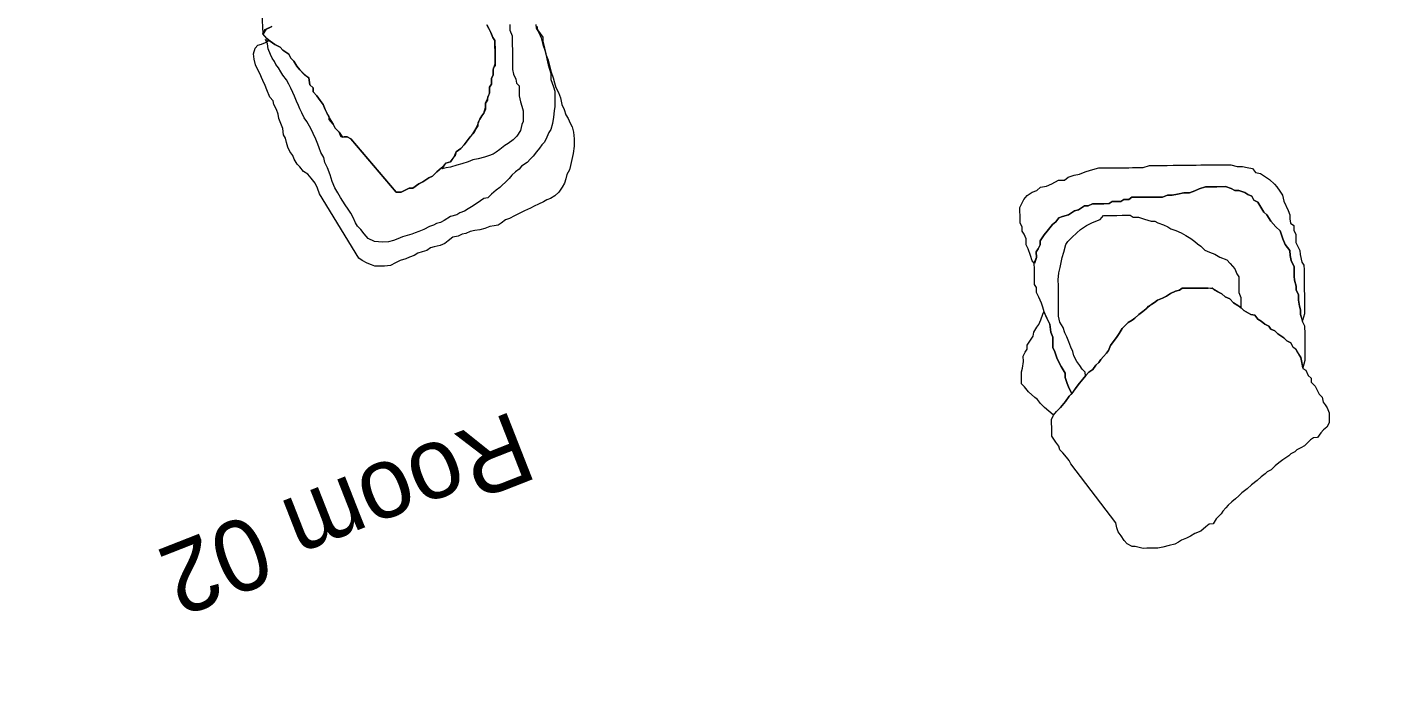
# Model space of a CAD drawing. Header units: millimetres. Extents: x -3113 to 15022, y -19591 to 4665.
# Drawn here: x 2219 to 3356, y -4017 to -3452 of the extents above; entities that cross this region are included whole.
import ezdxf

# ---------------------------------------------------------------- set-up
doc = ezdxf.new("R2010")
doc.units = ezdxf.units.MM
doc.header["$XCLIPFRAME"] = 2
doc.layers.add('0A-anno', color=6, linetype='Continuous', lineweight=13)
doc.layers.add('0A-detail', color=7, linetype='Continuous', lineweight=18)
doc.styles.add('Annotative', font='Akzidenz-grotesk-roman.ttf')
picture_1 = doc.add_image_def('image1.tif', size_in_pixel=(6668, 8809))

msp = doc.modelspace()

# ---------------------------------------------------------------- linework, layer by layer
at = {"layer": '0A-detail'}
for points in [[(2425.2, -3452), (2420.6, -3454.1), (2418.1, -3458), (2417, -3435.5)], [(2647.8, -3450.2), (2648.1, -3453.2), (2650.3, -3456.9), (2652.3, -3461.4), (2653.6, -3467), (2655.3, -3471.8), (2656.5, -3476), (2658.1, -3480.1), (2659.1, -3484.6), (2660.4, -3489.4), (2662.4, -3495), (2663.5, -3499.4), (2664.7, -3503.2), (2666.8, -3507.5), (2668.4, -3512), (2669.6, -3517.6), (2671.6, -3521.9), (2673.1, -3526.2), (2675, -3529.3), (2676.6, -3533.2), (2678.2, -3536.4), (2679.4, -3540.8), (2680, -3546.4), (2680, -3552.6), (2679.1, -3558.7), (2678, -3563.8), (2677, -3568.8), (2676, -3572.6), (2673.8, -3576.4), (2673.1, -3580.2), (2671.8, -3583.9), (2669.9, -3587.1), (2667.2, -3591.4), (2663.7, -3594.5), (2660.1, -3596.8), (2656.9, -3597.9), (2654.2, -3599.5), (2649.9, -3601.5), (2646.3, -3603.3), (2643.1, -3605), (2638.3, -3607.2), (2634.3, -3609.1), (2629.7, -3611.3), (2625.6, -3613.7), (2622.3, -3614.8), (2618.6, -3617.5), (2615.9, -3619.2), (2612.7, -3619.7), (2609, -3620.4), (2604.7, -3621.9), (2600.5, -3623), (2596.2, -3623.7), (2592.4, -3624.5), (2588.8, -3626.3), (2585.6, -3626.8), (2582.4, -3628.5), (2577.8, -3629.4), (2573.8, -3632.5), (2571.1, -3634.6), (2567.2, -3636.4), (2562.2, -3637.3), (2559, -3638.4), (2555.8, -3640.5), (2552, -3641.5), (2548.3, -3642.7), (2545.3, -3644.6), (2541.3, -3646), (2538.2, -3647.4), (2533.4, -3648.9), (2529.6, -3651), (2525.3, -3653.1), (2520.2, -3653.6), (2515.2, -3653.7), (2512, -3653.7), (2509.3, -3652.7), (2505.6, -3651.3), (2501.3, -3649), (2498.6, -3646.9), (2465.5, -3592.7), (2463.8, -3587.9), (2461.7, -3583.7), (2458.4, -3579.6), (2455.7, -3576.2), (2451.9, -3573.9), (2448.9, -3570.2), (2446.7, -3567.7), (2444.1, -3563.7), (2443.1, -3560.5), (2440.6, -3557.2), (2438.9, -3553.4), (2437.7, -3549.6), (2436.7, -3545.9), (2435.1, -3543.2), (2434.7, -3537.9), (2432.9, -3533.6), (2431.2, -3529.4), (2430.7, -3525.6), (2429.3, -3521.7), (2427.1, -3517.7), (2426.4, -3514.5), (2423.6, -3511.3), (2421.1, -3505.1), (2419.7, -3501.6), (2417.6, -3497.5), (2416.5, -3494.8), (2415.5, -3492.1), (2413.9, -3488.9), (2411.6, -3484.2), (2410.3, -3479.3), (2409.9, -3474.8), (2411.2, -3470), (2413.5, -3467.5), (2416.7, -3466.8), (2419.9, -3465.3), (2423.1, -3463.8), (2427.9, -3467), (2432.3, -3469.2), (2434.6, -3471.9), (2437.1, -3473.6), (2439.7, -3475.3), (2441.3, -3478.6), (2443.9, -3481.1), (2446.4, -3485.2), (2448.9, -3488.5), (2453.2, -3492.7), (2456.6, -3495.1), (2457.4, -3501), (2460, -3503.5), (2460, -3506.8), (2463.3, -3510.2), (2465.9, -3514.3), (2468.5, -3517.6), (2470.1, -3521.8), (2471.9, -3525.1), (2473.6, -3528.9), (2476.9, -3534.2), (2478.7, -3537.6), (2482, -3540.9), (2484.9, -3545), (2488.7, -3544.9), (2492, -3546.6), (2530.1, -3591.4), (2534.3, -3591.3), (2537.6, -3589.6), (2540.9, -3588), (2544.2, -3587.9), (2549.2, -3584.5), (2552.6, -3582.8), (2555.1, -3581.1), (2557.5, -3579.4), (2560.8, -3577.8), (2564.2, -3574.3), (2568.3, -3571), (2571.9, -3567.1), (2575.8, -3565.9), (2579, -3561.7), (2580.7, -3557.5), (2584.6, -3554.7), (2587.4, -3551.6), (2589.8, -3548.3), (2592.3, -3544.9), (2594.7, -3542.4), (2597.3, -3538.1), (2598.9, -3534.4), (2600.5, -3529.8), (2602.2, -3527.2), (2603.9, -3524.8), (2605.4, -3520.2), (2605.4, -3516.4), (2607, -3512.7), (2608.7, -3508), (2608.7, -3502.9), (2610.3, -3500.4), (2610.3, -3495.4), (2611.9, -3492.9), (2611.8, -3488.3), (2613.5, -3483.3), (2613.4, -3477.9), (2613.4, -3472.9), (2613.3, -3468.3), (2613.3, -3463.7), (2611.6, -3461.2), (2609.9, -3457), (2608.2, -3453.6), (2606.5, -3450.4)], [(2606.5, -3450.4), (2608.2, -3453.6), (2609.9, -3457), (2611.6, -3461.2), (2613.3, -3463.7), (2613.3, -3467), (2613.4, -3469.5), (2613.4, -3472.9), (2613.4, -3477.9), (2613.5, -3482), (2613.5, -3484.6), (2611.8, -3487), (2611.8, -3489.6), (2611.9, -3492.9), (2610.3, -3495.4), (2610.3, -3500.4), (2608.7, -3502.9), (2608.7, -3508), (2607, -3511.4), (2607.1, -3513.9), (2605.4, -3516.4), (2605.4, -3518.9), (2605.4, -3521.4), (2603.9, -3524.8), (2602.2, -3527.2), (2600.5, -3529.8), (2598.9, -3533.1), (2599, -3535.6), (2597.3, -3538.1), (2595.6, -3541.6), (2593.9, -3543.2), (2592.3, -3544.9), (2589.8, -3548.3), (2587.4, -3551.6), (2584.6, -3554.7), (2580.7, -3557.5), (2579.9, -3560.8), (2578.2, -3562.5), (2575.8, -3565.9), (2571.9, -3567.1), (2568.3, -3571), (2564.2, -3574.3), (2560.8, -3577.8), (2557.5, -3579.4), (2555.1, -3581.1), (2552.6, -3582.8), (2549.2, -3584.5), (2544.2, -3587.9), (2540.9, -3588), (2537.6, -3589.6), (2534.3, -3591.3), (2530.1, -3591.4), (2492, -3546.6), (2488.7, -3544.9), (2486.2, -3544.9), (2483.7, -3545), (2482, -3540.9), (2478.7, -3537.6), (2476.9, -3534.2), (2473.6, -3530.1), (2473.6, -3527.6), (2471.9, -3525.1), (2470.1, -3521.8), (2468.5, -3517.6), (2465.9, -3514.3), (2463.3, -3510.2), (2460, -3506.8), (2460, -3503.5), (2457.4, -3501), (2456.6, -3495.1), (2454, -3493.5), (2452.3, -3491.9), (2448.9, -3488.5), (2446.4, -3485.2), (2443.9, -3481.1), (2441.3, -3478.6), (2439.7, -3475.3), (2437.1, -3473.6), (2434.6, -3471.9), (2432.3, -3469.2), (2427.9, -3467), (2424, -3464.3), (2421.2, -3462), (2417.7, -3458), (2419.4, -3454.5), (2421.9, -3453.7), (2425.2, -3452)], [(2648.6, -3451.5), (2649.2, -3454.7), (2651.4, -3457.8), (2653.6, -3461), (2653.6, -3464.3), (2655, -3470.2), (2656.2, -3474.9), (2656.9, -3479.2), (2658.1, -3484.1), (2659.1, -3487.8), (2660.3, -3491.6), (2660.3, -3496.4), (2661.4, -3499.5), (2662.5, -3502.7), (2663.6, -3506.4), (2663.6, -3511), (2663.7, -3515.5), (2663.7, -3519.3), (2663.3, -3523), (2662.7, -3528.1), (2661.7, -3533.5), (2660.3, -3538.7), (2658.6, -3541.2), (2656.9, -3545), (2654.9, -3549.3), (2652.8, -3551.4), (2650.9, -3554.4), (2648.3, -3557.4), (2645.4, -3561.1), (2643.2, -3563.3), (2640.3, -3566.3), (2635.7, -3569.6), (2633.7, -3571.9), (2630.7, -3574.2), (2627.6, -3577.1), (2625.3, -3580), (2622.2, -3582.9), (2619.4, -3585.4), (2617.3, -3587.6), (2614.4, -3589.7), (2610.5, -3593.1), (2607.2, -3596.3), (2604, -3596.8), (2598.4, -3600.6), (2593.4, -3603.8), (2590.7, -3605.5), (2587.5, -3607.4), (2583.8, -3608.8), (2581.1, -3610.4), (2575.7, -3612), (2570.5, -3615.3), (2567.3, -3616.9), (2564.1, -3617.9), (2561.4, -3619.1), (2558.2, -3620.2), (2553.4, -3622.9), (2549.2, -3624.6), (2546, -3625.6), (2543.3, -3626.7), (2539.3, -3627.9), (2535.3, -3628.9), (2531.5, -3630.6), (2527.9, -3632.2), (2523.6, -3633.3), (2518.5, -3633.4), (2511.8, -3632.9), (2506.4, -3630.4), (2503, -3626.6), (2500.3, -3622.8), (2497.5, -3619.9), (2495.7, -3617.1), (2493.7, -3612.7), (2491.8, -3609), (2489.7, -3605.8), (2487.2, -3602.1), (2483.2, -3595.8), (2481, -3592), (2478.3, -3587.7), (2476.1, -3582.4), (2474.4, -3576.9), (2472.1, -3571), (2469.9, -3566.5), (2469.2, -3562.2), (2466.6, -3557.9), (2465.1, -3554.2), (2464.1, -3551), (2462.3, -3546.8), (2460.2, -3542), (2458.6, -3538.8), (2457.1, -3535.9), (2454.8, -3531.9), (2452.6, -3528.7), (2450.7, -3524.7), (2448.8, -3521.3), (2447.7, -3518.5), (2446.1, -3514.9), (2444.4, -3510.6), (2443.1, -3507.4), (2441.2, -3503.7), (2439.5, -3500.5), (2437.6, -3496.8), (2434.7, -3493), (2432.8, -3490), (2431, -3486.6), (2428.7, -3484), (2427.6, -3481.3), (2425.6, -3478.5), (2424.3, -3475.5), (2422.2, -3470.7), (2421.6, -3466.4), (2420.1, -3462.8), (2424, -3464.3), (2427.9, -3467), (2432.3, -3469.2), (2434.6, -3471.9), (2437.1, -3473.6), (2439.7, -3475.3), (2441.3, -3478.6), (2443.9, -3481.1), (2446.4, -3485.2), (2448.9, -3488.5), (2453.2, -3492.7), (2456.6, -3495.1), (2457.4, -3501), (2460, -3503.5), (2460, -3506.8), (2463.3, -3510.2), (2465.9, -3514.3), (2468.5, -3517.6), (2470.1, -3521.8), (2471.9, -3525.1), (2473.6, -3528.9), (2476.9, -3534.2), (2478.7, -3537.6), (2482, -3540.9), (2484.9, -3545), (2488.7, -3544.9), (2492, -3546.6), (2530.1, -3591.4), (2534.3, -3591.3), (2537.6, -3589.6), (2540.9, -3588), (2544.2, -3587.9), (2549.2, -3584.5), (2552.6, -3582.8), (2555.1, -3581.1), (2557.5, -3579.4), (2560.8, -3577.8), (2564.2, -3574.3), (2568.3, -3571), (2571.9, -3567.1), (2575.8, -3565.9), (2579, -3561.7), (2580.7, -3557.5), (2584.6, -3554.7), (2587.4, -3551.6), (2589.8, -3548.3), (2592.3, -3544.9), (2594.7, -3542.4), (2597.3, -3538.1), (2598.9, -3534.4), (2600.5, -3529.8), (2602.2, -3527.2), (2603.9, -3524.8), (2605.4, -3520.2), (2605.4, -3516.4), (2607, -3512.7), (2608.7, -3508), (2608.7, -3502.9), (2610.3, -3500.4), (2610.3, -3495.4), (2611.9, -3492.9), (2611.8, -3488.3), (2613.5, -3483.3), (2613.4, -3477.9), (2613.4, -3472.9), (2613.3, -3468.3), (2613.3, -3463.7), (2611.6, -3461.2), (2609.9, -3457), (2608.2, -3453.6), (2606.5, -3450.4)], [(2625.7, -3450.2), (2625.9, -3455), (2627.9, -3459.8), (2627.9, -3464.1), (2627.9, -3467.8), (2628, -3471), (2628, -3474.7), (2628, -3478), (2628.1, -3481.7), (2628.1, -3484.9), (2628.1, -3488.1), (2629, -3491.9), (2630.9, -3496.1), (2631.4, -3499.7), (2633.6, -3501.9), (2633.7, -3505.9), (2633.7, -3510.4), (2634.8, -3515.3), (2635.9, -3519), (2637, -3523), (2637.1, -3528.1), (2637.1, -3531.8), (2636, -3534.5), (2634.8, -3539.5), (2631.8, -3544.1), (2628.7, -3547.4), (2624.5, -3550.5), (2621.5, -3552), (2617.5, -3555.4), (2614.4, -3557.7), (2611.7, -3559.3), (2607.9, -3560.9), (2604.5, -3561.8), (2599.1, -3563.3), (2594.6, -3564.3), (2590.8, -3565.9), (2585.5, -3567.5), (2581.3, -3568.7), (2575.9, -3570.3), (2572.3, -3570.9), (2568.8, -3571.7), (2571.9, -3567.1), (2575.8, -3565.9), (2579, -3561.7), (2580.7, -3557.5), (2584.6, -3554.7), (2587.4, -3551.6), (2589.8, -3548.3), (2592.3, -3544.9), (2594.7, -3542.4), (2597.3, -3538.1), (2598.9, -3534.4), (2600.5, -3529.8), (2602.2, -3527.2), (2603.9, -3524.8), (2605.4, -3520.2), (2605.4, -3516.4), (2607, -3512.7), (2608.7, -3508), (2608.7, -3502.9), (2610.3, -3500.4), (2610.3, -3495.4), (2611.9, -3492.9), (2611.8, -3488.3), (2613.5, -3483.3), (2613.4, -3477.9), (2613.4, -3472.9), (2613.3, -3468.3), (2613.3, -3463.7), (2611.6, -3461.2), (2609.9, -3457), (2608.2, -3453.6), (2606.5, -3450.4)]]:
    msp.add_lwpolyline(points, dxfattribs=at)
for points in [[(3245.1, -3591.6), (3240.1, -3589.9), (3236.7, -3590), (3233.4, -3588.4), (3228.7, -3586.7), (3221.6, -3586.8), (3217, -3586.8), (3212, -3586.9), (3206.7, -3588.6), (3202.9, -3590.3), (3198.3, -3592), (3193.7, -3592), (3188.3, -3593), (3183.7, -3593.8), (3179.9, -3593.9), (3175.8, -3595.5), (3171.6, -3595.5), (3165.3, -3595.6), (3160.3, -3595.6), (3156.6, -3595.7), (3153.2, -3595.7), (3149.9, -3595.7), (3147.4, -3597.5), (3143.2, -3597.5), (3140.7, -3599.2), (3136.5, -3599.3), (3133.2, -3599.3), (3130.8, -3601), (3126.2, -3601.1), (3120.3, -3601.1), (3116.6, -3601.1), (3113.2, -3602.8), (3109.9, -3602.8), (3107.4, -3604.5), (3104.9, -3606.3), (3101.5, -3607.1), (3096.6, -3610.5), (3091.4, -3611.9), (3088.3, -3613), (3085.8, -3616.4), (3083, -3618.6), (3080.8, -3621.5), (3078.6, -3624.3), (3075.9, -3627.4), (3074.2, -3629.8), (3072.5, -3632.4), (3072.6, -3635.7), (3071, -3639.2), (3069.3, -3641.6), (3069.4, -3646.3), (3067.9, -3651.5), (3066, -3649.2), (3064.4, -3644.6), (3062.6, -3639.2), (3060.9, -3635.8), (3060.8, -3630.8), (3059.2, -3626.7), (3057.5, -3624.2), (3057.4, -3620.9), (3055.7, -3617.2), (3055.7, -3611.3), (3055.6, -3607.5), (3055.6, -3604.2), (3057.3, -3600.9), (3058.9, -3597.5), (3061.6, -3594.3), (3065.9, -3591.5), (3069.7, -3589.9), (3072.9, -3587.3), (3077.9, -3586.4), (3082.5, -3584.3), (3088, -3581.3), (3093, -3581.3), (3096.3, -3578.7), (3101.2, -3577.1), (3105.8, -3576.1), (3110.4, -3574.4), (3115, -3572.8), (3122.1, -3571), (3126.3, -3571), (3130.5, -3570.9), (3133.8, -3570.9), (3139.2, -3570.8), (3143.9, -3570.8), (3147.2, -3570.8), (3150.5, -3570.7), (3153.9, -3570.7), (3159.3, -3570.7), (3164.7, -3568.9), (3169.7, -3568.9), (3174.3, -3568.8), (3179.7, -3568.8), (3184.8, -3568.7), (3189.8, -3568.7), (3193.5, -3568.6), (3200.2, -3568.6), (3204, -3568.6), (3208.1, -3568.5), (3214, -3568.5), (3217.4, -3568.4), (3220.7, -3568.4), (3224, -3568.4), (3229.1, -3568.3), (3233.2, -3568.3), (3238.6, -3569.9), (3243.2, -3569.9), (3246.9, -3570.5), (3251.6, -3571.5), (3254.1, -3574.8), (3258.3, -3575.7), (3261.7, -3578), (3265.8, -3580.6), (3270, -3584.7), (3272, -3586.9), (3274.4, -3590.5), (3276.8, -3593.8), (3277.8, -3598.9), (3281.5, -3606.8), (3282.9, -3610.4), (3282.9, -3613.8), (3283.5, -3617.4), (3286.3, -3619.6), (3286.4, -3623.4), (3288, -3627.1), (3288, -3630.5), (3288.1, -3633.8), (3289.8, -3637.2), (3291.5, -3640.5), (3291.6, -3643.9), (3293.2, -3650.4), (3294.9, -3652.9), (3295, -3656.7), (3295, -3660.5), (3295.1, -3665.9), (3295.1, -3670.5), (3295.1, -3673.8), (3295.2, -3677.6), (3295.2, -3682.6), (3295.3, -3689.3), (3295.3, -3693.9), (3293.6, -3699.6), (3292, -3694.4), (3292, -3690.6), (3291.1, -3687.3), (3290.2, -3682.3), (3290.2, -3677.7), (3288.4, -3673.9), (3288.4, -3670.6), (3286.8, -3665.6), (3286.7, -3662.2), (3286.7, -3658.9), (3286.7, -3654.3), (3284, -3648.9), (3283.2, -3644.7), (3283.1, -3640.5), (3278.9, -3635.6), (3277.1, -3630.6), (3274.7, -3623.9), (3271.2, -3620.6), (3267, -3615.7), (3263.7, -3610.6), (3261.1, -3608.1), (3258.6, -3604.1), (3256.1, -3599.9), (3252.6, -3598.2), (3251, -3594.8), (3247.6, -3593.3)], [(3069.6, -3675.9), (3069.6, -3671.7), (3067.9, -3669.2), (3067.8, -3663), (3067.8, -3656.3), (3067.7, -3651.3), (3069.4, -3646.3), (3069.3, -3641.6), (3071, -3639.2), (3072.6, -3635.7), (3072.5, -3632.4), (3074.2, -3629.8), (3075.9, -3627.4), (3078.6, -3624.3), (3080.8, -3621.5), (3083, -3618.6), (3085.8, -3616.4), (3088.3, -3613), (3091.4, -3611.9), (3096.6, -3610.5), (3101.5, -3607.1), (3104.9, -3606.3), (3107.4, -3604.5), (3109.9, -3602.8), (3113.2, -3602.8), (3116.6, -3601.1), (3120.3, -3601.1), (3126.2, -3601.1), (3130.8, -3601), (3133.2, -3599.3), (3136.5, -3599.3), (3140.7, -3599.2), (3143.2, -3597.5), (3147.4, -3597.5), (3149.9, -3595.7), (3153.2, -3595.7), (3156.6, -3595.7), (3160.3, -3595.6), (3165.3, -3595.6), (3171.6, -3595.5), (3175.8, -3595.5), (3179.9, -3593.9), (3183.7, -3593.8), (3188.3, -3593), (3193.7, -3592), (3198.3, -3592), (3202.9, -3590.3), (3206.7, -3588.6), (3212, -3586.9), (3217, -3586.8), (3221.6, -3586.8), (3228.7, -3586.7), (3233.4, -3588.4), (3236.7, -3590), (3240.1, -3589.9), (3245.1, -3591.6), (3247.6, -3593.3), (3251, -3594.8), (3252.6, -3598.2), (3256.1, -3599.9), (3258.6, -3604.1), (3261.1, -3608.1), (3263.7, -3610.6), (3267, -3615.7), (3271.2, -3620.6), (3274.7, -3623.9), (3277.1, -3630.6), (3278.9, -3635.6), (3283.1, -3640.5), (3283.2, -3644.7), (3284, -3648.9), (3286.7, -3654.3), (3286.7, -3658.9), (3286.7, -3662.2), (3286.8, -3665.6), (3288.4, -3670.6), (3288.4, -3673.9), (3290.2, -3677.7), (3290.2, -3682.3), (3291.1, -3687.3), (3292, -3690.6), (3292, -3694.4), (3293.7, -3700.6), (3295.4, -3703.9), (3295.5, -3711), (3295.5, -3716.4), (3295.6, -3720.2), (3295.6, -3726.4), (3295.6, -3729.8), (3295.7, -3733.1), (3294, -3739.4), (3293.2, -3734.9), (3292.3, -3730.7), (3288.5, -3724.5), (3285.6, -3721.5), (3283.8, -3718.2), (3280.5, -3716.6), (3277.9, -3714.1), (3272.9, -3710.8), (3270.3, -3708.3), (3267, -3706.7), (3265.3, -3704.2), (3262, -3702.5), (3258.7, -3700.1), (3256.1, -3698.4), (3253.5, -3695.1), (3250.2, -3694.3), (3244.3, -3691), (3241.8, -3688.5), (3239.2, -3686.8), (3235.6, -3684.7), (3232.5, -3681.1), (3228.4, -3679.4), (3225.8, -3677), (3222.4, -3675.3), (3218.2, -3672.9), (3214.1, -3672.1), (3208.6, -3672.1), (3203.2, -3672.2), (3198.6, -3672.2), (3192.3, -3672.3), (3189.9, -3674), (3186.5, -3674.8), (3182.4, -3676.6), (3179.1, -3679.1), (3175.7, -3680.7), (3171.6, -3682.4), (3169, -3684.2), (3166.6, -3685.8), (3163.3, -3688.4), (3159.1, -3691.8), (3155.8, -3694.3), (3152.4, -3697.6), (3150.1, -3699.3), (3146.7, -3701.1), (3144.2, -3703.6), (3141.7, -3706.1), (3139.3, -3710.3), (3136.8, -3713.7), (3135.1, -3716.2), (3131.8, -3720.4), (3130.2, -3724.6), (3128.6, -3727.1), (3126, -3729.7), (3123.6, -3732.2), (3122, -3734.7), (3119.4, -3737.2), (3117, -3740.6), (3113.7, -3743.1), (3111.2, -3745.7), (3108.7, -3749), (3105.9, -3752.1), (3102.9, -3755.8), (3099.2, -3760.8), (3097.1, -3756.6), (3095.3, -3752.5), (3093.7, -3747.6), (3093.7, -3743.8), (3090.2, -3738.3), (3088.6, -3735), (3086.8, -3730.9), (3085.1, -3725.8), (3083.4, -3722.1), (3083.3, -3717.6), (3083.3, -3713.4), (3081.6, -3709.2), (3080.7, -3702.6), (3078.1, -3697.5), (3075.9, -3692.2), (3074.8, -3688.3), (3073.8, -3685), (3071.4, -3679.7)], [(3088, -3674.9), (3088, -3670.3), (3087.9, -3665.3), (3088.3, -3659.4), (3089.5, -3654.8), (3090.2, -3650.7), (3091.1, -3646.5), (3092.7, -3641.9), (3094.3, -3635.5), (3096, -3633), (3099.3, -3629.6), (3103.4, -3625.5), (3106.7, -3622.9), (3109.2, -3621.2), (3111.6, -3619.5), (3116.7, -3617), (3123.3, -3614.4), (3125.9, -3611.1), (3132.1, -3611), (3137.1, -3611), (3141.7, -3610.9), (3145.1, -3610.9), (3148.4, -3610.9), (3150.9, -3612.4), (3155.5, -3612.4), (3160.5, -3614), (3166, -3615.7), (3169.3, -3615.7), (3171.8, -3617.3), (3176.4, -3618.9), (3180.1, -3620.6), (3182.8, -3622.2), (3186.9, -3623.8), (3191.5, -3625.5), (3195.3, -3627.9), (3199.5, -3630.4), (3202.9, -3633), (3205.2, -3634.8), (3207.9, -3637), (3211.3, -3640.3), (3215.4, -3642), (3219.7, -3643.6), (3223.9, -3646.1), (3229.8, -3648.5), (3232.6, -3651.4), (3236.5, -3656), (3238.2, -3660.1), (3239.9, -3662.6), (3240, -3666), (3240, -3670.1), (3240, -3676), (3241.7, -3680.1), (3241.7, -3683.5), (3241.7, -3686.8), (3241.8, -3689), (3239.2, -3686.8), (3235.6, -3684.7), (3232.5, -3681.1), (3228.4, -3679.4), (3225.8, -3677), (3222.4, -3675.3), (3218.2, -3672.9), (3214.1, -3672.1), (3208.6, -3672.1), (3203.2, -3672.2), (3198.6, -3672.2), (3192.3, -3672.3), (3189.9, -3674), (3186.5, -3674.8), (3182.4, -3676.6), (3179.1, -3679.1), (3175.7, -3680.7), (3171.6, -3682.4), (3169, -3684.2), (3166.6, -3685.8), (3163.3, -3688.4), (3159.1, -3691.8), (3155.8, -3694.3), (3152.4, -3697.6), (3150.1, -3699.3), (3146.7, -3701.1), (3144.2, -3703.6), (3141.7, -3706.1), (3139.3, -3710.3), (3136.8, -3713.7), (3135.1, -3716.2), (3131.8, -3720.4), (3130.2, -3724.6), (3128.6, -3727.1), (3126, -3729.7), (3123.6, -3732.2), (3122, -3734.7), (3119.4, -3737.2), (3117, -3740.6), (3113.7, -3743.1), (3110.8, -3746.1), (3110.4, -3743.1), (3108, -3740.4), (3106.1, -3737.3), (3103.6, -3734.1), (3101, -3729.1), (3100.2, -3725.7), (3098.5, -3722), (3096.7, -3717.4), (3095, -3713.2), (3093.3, -3709.9), (3092, -3705.4), (3089.1, -3700.8), (3088.2, -3695.8), (3088.2, -3692.4), (3088.2, -3689.1), (3088.1, -3684.5), (3088.1, -3679.5)], [(3136.5, -3869.9), (3098.4, -3820.1), (3097, -3817.3), (3094.8, -3814.6), (3091.7, -3811), (3089.2, -3808.5), (3088.3, -3805.2), (3085.8, -3801.8), (3084.1, -3799.3), (3082.4, -3796.9), (3082.4, -3794.4), (3082.4, -3791.9), (3082.4, -3789.4), (3082.3, -3786.1), (3082.3, -3782.7), (3083.9, -3779.3), (3086.3, -3776), (3089.7, -3772.6), (3093.9, -3767.6), (3097.1, -3763.3), (3099.6, -3760.8), (3102.9, -3755.8), (3105.9, -3752.1), (3108.7, -3749), (3111.2, -3745.7), (3113.7, -3743.1), (3117, -3740.6), (3119.4, -3737.2), (3122, -3734.7), (3123.6, -3732.2), (3126, -3729.7), (3128.6, -3727.1), (3130.2, -3724.6), (3131.8, -3720.4), (3135.1, -3716.2), (3136.8, -3713.7), (3139.3, -3710.3), (3141.7, -3706.1), (3144.2, -3703.6), (3146.7, -3701.1), (3150.1, -3699.3), (3152.4, -3697.6), (3155.8, -3694.3), (3159.1, -3691.8), (3162.5, -3689.2), (3164, -3687.5), (3166.6, -3685.8), (3169, -3684.2), (3171.6, -3682.4), (3175.7, -3680.7), (3179.1, -3679.1), (3182.4, -3676.6), (3186.5, -3674.8), (3189.9, -3674), (3192.3, -3672.3), (3197.3, -3672.2), (3199.9, -3672.2), (3203.2, -3672.2), (3207.4, -3672.1), (3209.9, -3672.1), (3214.1, -3672.1), (3217.4, -3672), (3219.1, -3673.7), (3222.4, -3675.3), (3225.8, -3677), (3228.4, -3679.4), (3232.5, -3681.1), (3235.6, -3684.7), (3239.2, -3686.8), (3241.8, -3688.5), (3244.3, -3691), (3250.2, -3694.3), (3253.5, -3695.1), (3256.1, -3698.4), (3258.7, -3700.1), (3262, -3702.5), (3265.3, -3704.2), (3267, -3706.7), (3270.3, -3708.3), (3272.9, -3710.8), (3277.9, -3714.1), (3280.5, -3716.6), (3283.8, -3718.2), (3285.6, -3721.5), (3288.1, -3723.2), (3288.9, -3725.7), (3292.3, -3730.7), (3293.2, -3734.9), (3294, -3739.8), (3296.5, -3741.4), (3298.3, -3745.7), (3300.8, -3748.1), (3300.8, -3751.5), (3304.3, -3754.8), (3305.9, -3758.1), (3307.6, -3761.4), (3310.1, -3763.9), (3311, -3768.1), (3312.7, -3770.6), (3314.4, -3773.1), (3316.2, -3777.2), (3316.2, -3782.2), (3316.2, -3785.6), (3314, -3789.2), (3311.2, -3791.5), (3309, -3794.2), (3306.3, -3798.1), (3303, -3798.2), (3300.4, -3799.9), (3298.8, -3801.6), (3295.4, -3804.9), (3292.1, -3806.7), (3288.8, -3808.4), (3287.2, -3810), (3283.8, -3811.7), (3282.2, -3813.5), (3279.7, -3815.2), (3277.2, -3816.8), (3273.8, -3819.4), (3270.6, -3821.9), (3268.9, -3823.6), (3267.2, -3825.3), (3263.9, -3826.9), (3262.2, -3828.6), (3258.8, -3831), (3255.4, -3834.3), (3250.6, -3837.9), (3247.1, -3841.1), (3242.4, -3844.7), (3239.9, -3847.2), (3237.1, -3849.5), (3234, -3852.3), (3231.1, -3855.1), (3229.1, -3857.3), (3226.6, -3860), (3225, -3862.4), (3220.9, -3866.6), (3218.4, -3870.8), (3215.1, -3870.9), (3212.3, -3873.1), (3207.9, -3877), (3202.9, -3878.8), (3199.2, -3881), (3195.9, -3882.7), (3191.8, -3884.4), (3189.2, -3886.1), (3186, -3887.8), (3181.3, -3889), (3176, -3890.4), (3171.8, -3891.3), (3169.3, -3891.3), (3166.8, -3891.3), (3162.6, -3891.3), (3159.3, -3891.4), (3155.9, -3890.6), (3152.6, -3889.8), (3150.1, -3889.9), (3145.9, -3887.4), (3143.3, -3884.8), (3140.8, -3880.7), (3138.3, -3877.5), (3137.3, -3874.1)], [(3074.8, -3694.2), (3075.7, -3692.2), (3078.1, -3697.5), (3080.7, -3702.6), (3081.6, -3709.2), (3083.3, -3713.4), (3083.3, -3717.6), (3083.4, -3722.1), (3085.1, -3725.8), (3086.8, -3730.9), (3088.6, -3735), (3090.2, -3738.3), (3093.7, -3743.8), (3093.7, -3747.6), (3095.3, -3752.5), (3097.1, -3756.6), (3099.4, -3760.8), (3097.1, -3763.3), (3093.9, -3767.6), (3089.7, -3772.6), (3086.3, -3776), (3083.5, -3779), (3079.9, -3775.8), (3076.3, -3772.7), (3073, -3769.4), (3070.5, -3766.1), (3068.1, -3764.2), (3062.8, -3759.5), (3059.5, -3755.3), (3056.9, -3752.9), (3056.9, -3747.9), (3056.8, -3742.8), (3057.6, -3739.5), (3058.5, -3734.1), (3058.4, -3729.5), (3060.1, -3726.1), (3061.7, -3723.5), (3061.6, -3720.2), (3063.3, -3717.7), (3065, -3715.1), (3066.6, -3712.7), (3067.3, -3709.3), (3069.9, -3705.1), (3071.6, -3702.7), (3073.1, -3698.8)]]:
    msp.add_lwpolyline(points, close=True, dxfattribs=at)

# ---------------------------------------------------------------- texts
at = {"layer": '0A-anno', "insert": (2640, -3802.5), "char_height": 60, "width": 857188.759, "attachment_point": 4, "rotation": 201.4181, "style": 'Annotative'}
msp.add_mtext('Room 02', dxfattribs=at)

# ---------------------------------------------------------------- pictures from other files: only their frames are drawn
image = msp.add_image(picture_1, insert=(4548.8, 3178.5), size_in_units=(6667, 8807.6), rotation=-180)
image.set_boundary_path([(2179.18, 8808.5), (-0.5, 3859.02), (791.07, 3508.7), (-0.5, 1607.6), (-0.5, 1607.6), (3674.99, -0.5), (6667.5, 6386.38), (6667.5, 7108.85), (2641.04, 8808.5), (2179.18, 8808.5)])

doc.saveas('drawing.dxf')
